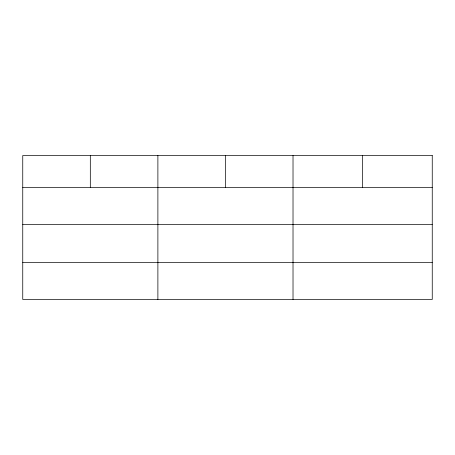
<?xml version="1.0" encoding="UTF-8"?>
<svg xmlns="http://www.w3.org/2000/svg" width="455" height="455" viewBox="0 0 455 455"><rect width="100%" height="100%" fill="white"/><g stroke="black" fill="none" stroke-linecap="round" stroke-linejoin="round"><path stroke-width="0.68" d="M22.75 187.38L432.25 187.38M22.75 224.366L432.25 224.366M22.75 262.467L432.25 262.467M362.635 155.547L362.635 187.38M293.02 155.547L293.02 299.453M225.452 155.547L225.452 187.38M157.885 155.547L157.885 299.453M90.318 155.547L90.318 187.38M432.25 155.547L22.75 155.547L22.75 299.453L432.25 299.453L432.25 155.547"/></g></svg>
